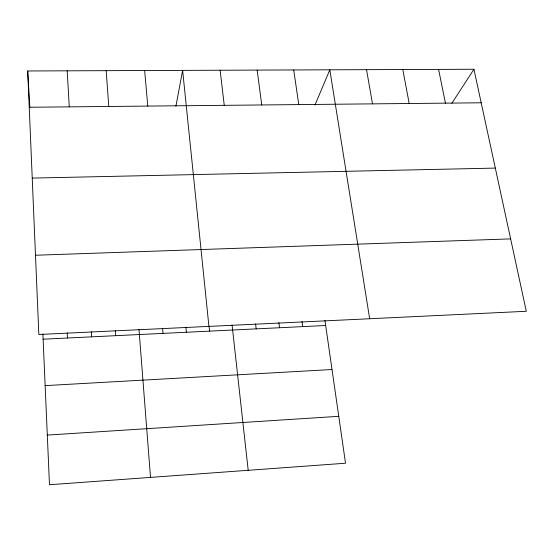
<?xml version="1.0" encoding="UTF-8"?>
<svg xmlns="http://www.w3.org/2000/svg" width="554" height="554" viewBox="0 0 554 554"><rect width="100%" height="100%" fill="white"/><g stroke="black" fill="none" stroke-linecap="round" stroke-linejoin="round"><path stroke-width="0.83" d="M175.909 106.243L182.633 70.372L208.927 326.396M314.977 105.031L329.81 69.811L369.67 318.744M451.849 103.259L473.94 69.257L27.7 70.974L38.842 334.491L526.3 311.286L473.94 69.257M47.312 435.091L338.764 416.317M45.144 385.626L332.019 369.518M43.115 339.193L325.676 325.51M35.491 255.242L510.636 238.885M32.229 178.097L495.318 168.091M29.237 107.254L481.197 102.795M438.588 69.389L445.43 103.148M402.793 69.527L409.198 103.508M366.533 69.665L372.503 103.868M293.71 69.949L298.772 104.595M324.942 320.413L345.523 463.227L49.479 484.743L42.887 334.014M301.999 321.507L302.692 326.625M257.153 70.088L261.751 104.962M278.87 322.601L279.528 327.746M255.581 323.896L256.177 328.875M220.132 70.233L224.252 105.329M232.078 325.011L248.199 470.304M209.08 326.105L209.599 331.133M185.902 327.213L186.379 332.255M144.649 70.524L147.78 106.084M162.544 328.321L162.98 333.39M138.992 329.443L150.508 477.403M106.174 70.67L108.785 106.472M115.253 330.572L115.613 335.682M91.327 331.707L91.639 336.839M27.7 70.974L29.861 107.691M67.193 70.822L69.271 106.86M67.207 332.857L67.477 338.009"/></g></svg>
